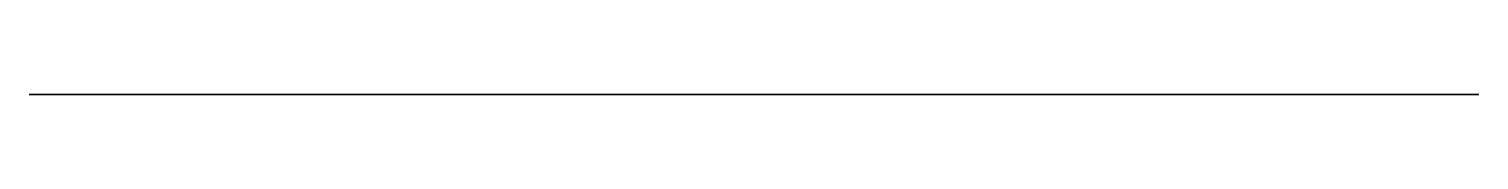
# Model space of a CAD drawing. Header units: millimetres. Extents: x 167.5 to 185.2, y 0 to 0.
import ezdxf

# ---------------------------------------------------------------- set-up
doc = ezdxf.new("R2010")
doc.units = ezdxf.units.MM
doc.layers.get('0').update_dxf_attribs({"color": 173, "true_color": 0x5858e1})

msp = doc.modelspace()

# ---------------------------------------------------------------- linework, layer by layer
at = {"color": 114, "true_color": 0x1bb158, "extrusion": (0, -1, -1.19209e-07)}
msp.add_lwpolyline([(182.901, -128.141), (182.901, -131.972), (185.221, -131.972), (185.221, -221.555), (167.536, -221.555), (167.536, -115.88), (171.817, -115.88), (172.109, -117.335), (172.457, -118.77), (172.67, -119.473), (172.918, -120.163), (173.209, -120.838), (173.373, -121.168), (173.55, -121.494), (173.934, -122.128), (174.352, -122.74), (174.801, -123.327), (175.281, -123.888), (175.792, -124.423), (176.33, -124.929), (176.897, -125.406), (177.49, -125.852), (177.796, -126.061), (178.108, -126.257), (178.75, -126.614), (179.411, -126.93), (180.089, -127.213), (181.482, -127.704)], close=True, dxfattribs=at)

doc.saveas('drawing.dxf')
